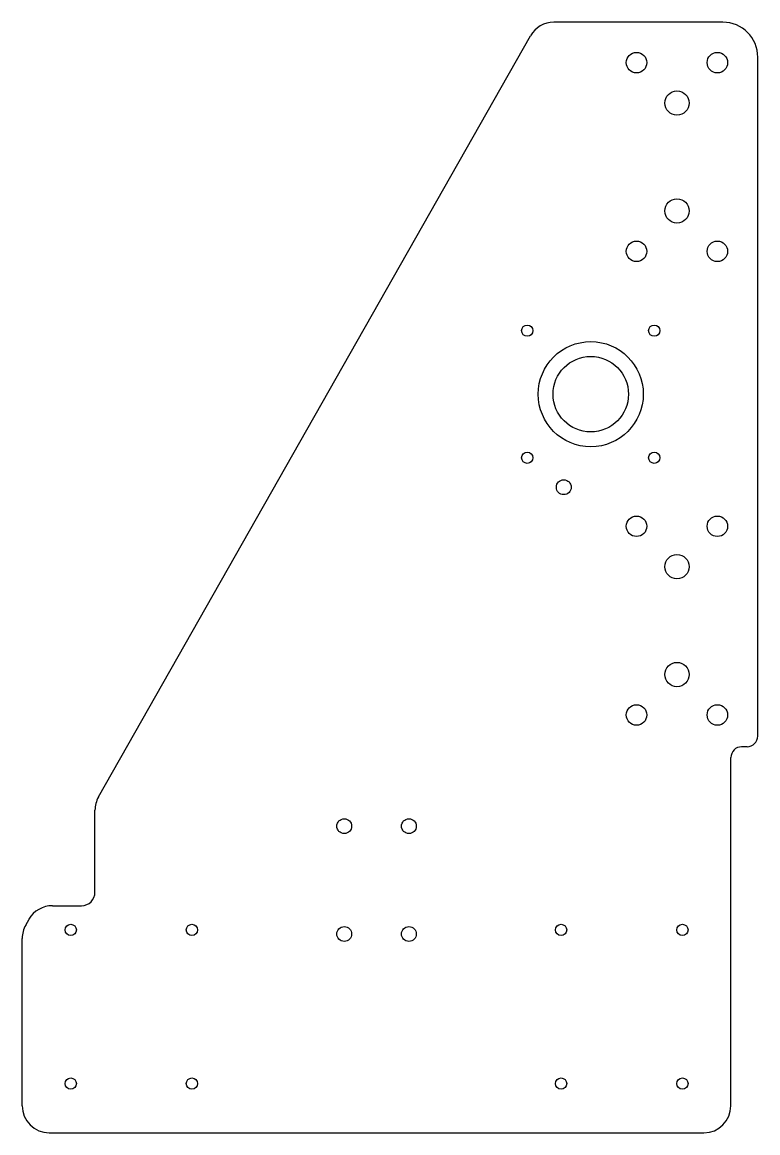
# Model space of a CAD drawing. Header units: millimetres. Extents: x 2195 to 2468, y 458 to 870.
import ezdxf

# ---------------------------------------------------------------- set-up
doc = ezdxf.new("R2010")
doc.units = ezdxf.units.MM

msp = doc.modelspace()

# ---------------------------------------------------------------- linework, layer by layer
at = {"color": 7, "linetype": 'Continuous', "lineweight": 25}
for p, q in [((2454.81, 869.91), (2392.11, 869.91)), ((2223.11, 582.51), (2383.41, 864.85)), ((2467.81, 605.1), (2467.81, 856.91)), ((2463.81, 601.1), (2461.81, 601.1)), ((2457.81, 467.91), (2457.81, 597.1)), ((2221.81, 547.16), (2221.81, 577.57)), ((2206.02, 542.16), (2216.81, 542.16)), ((2196.11, 534.95), (2197.33, 537.1)), ((2194.81, 467.91), (2194.81, 530.02)), ((2204.81, 457.91), (2447.81, 457.91))]:
    msp.add_line(p, q, dxfattribs=at)
for centre, radius in [((2422.81, 854.91), 3.8), ((2452.81, 854.91), 3.8), ((2437.81, 839.91), 4.5), ((2437.81, 799.91), 4.5), ((2422.81, 784.91), 3.8), ((2452.81, 784.91), 3.8), ((2382.24, 755.48), 2.1), ((2429.38, 755.48), 2.1), ((2405.81, 731.91), 19.5), ((2405.81, 731.91), 14), ((2382.24, 708.34), 2.1), ((2429.38, 708.34), 2.1), ((2395.81, 697.41), 2.75), ((2422.81, 682.91), 3.8), ((2452.81, 682.91), 3.8), ((2437.81, 667.91), 4.5), ((2437.81, 627.91), 4.5), ((2422.81, 612.91), 3.8), ((2452.81, 612.91), 3.8), ((2314.31, 571.66), 2.75), ((2338.31, 571.66), 2.75), ((2212.81, 533.16), 2.1), ((2257.81, 533.16), 2.1), ((2314.31, 531.66), 2.75), ((2338.31, 531.66), 2.75), ((2394.81, 533.16), 2.1), ((2439.81, 533.16), 2.1), ((2212.81, 476.16), 2.1), ((2257.81, 476.16), 2.1), ((2394.81, 476.16), 2.1), ((2439.81, 476.16), 2.1)]:
    msp.add_circle(centre, radius, dxfattribs=at)
for centre, radius, start, end in [((2392.11, 859.91), 10, 90, 150.4137), ((2454.81, 856.91), 13, 0, 90), ((2463.81, 605.1), 4, 270, 360), ((2461.81, 597.1), 4, 90, 180), ((2231.81, 577.57), 10, 150.4137, 180), ((2216.81, 547.16), 5, 270, 360), ((2206.02, 532.16), 10, 90, 150.4137), ((2204.81, 530.02), 10, 150.4137, 180), ((2204.81, 467.91), 10, 180, 270), ((2447.81, 467.91), 10, 270, 0)]:
    msp.add_arc(centre, radius, start, end, dxfattribs=at)

doc.saveas('drawing.dxf')
